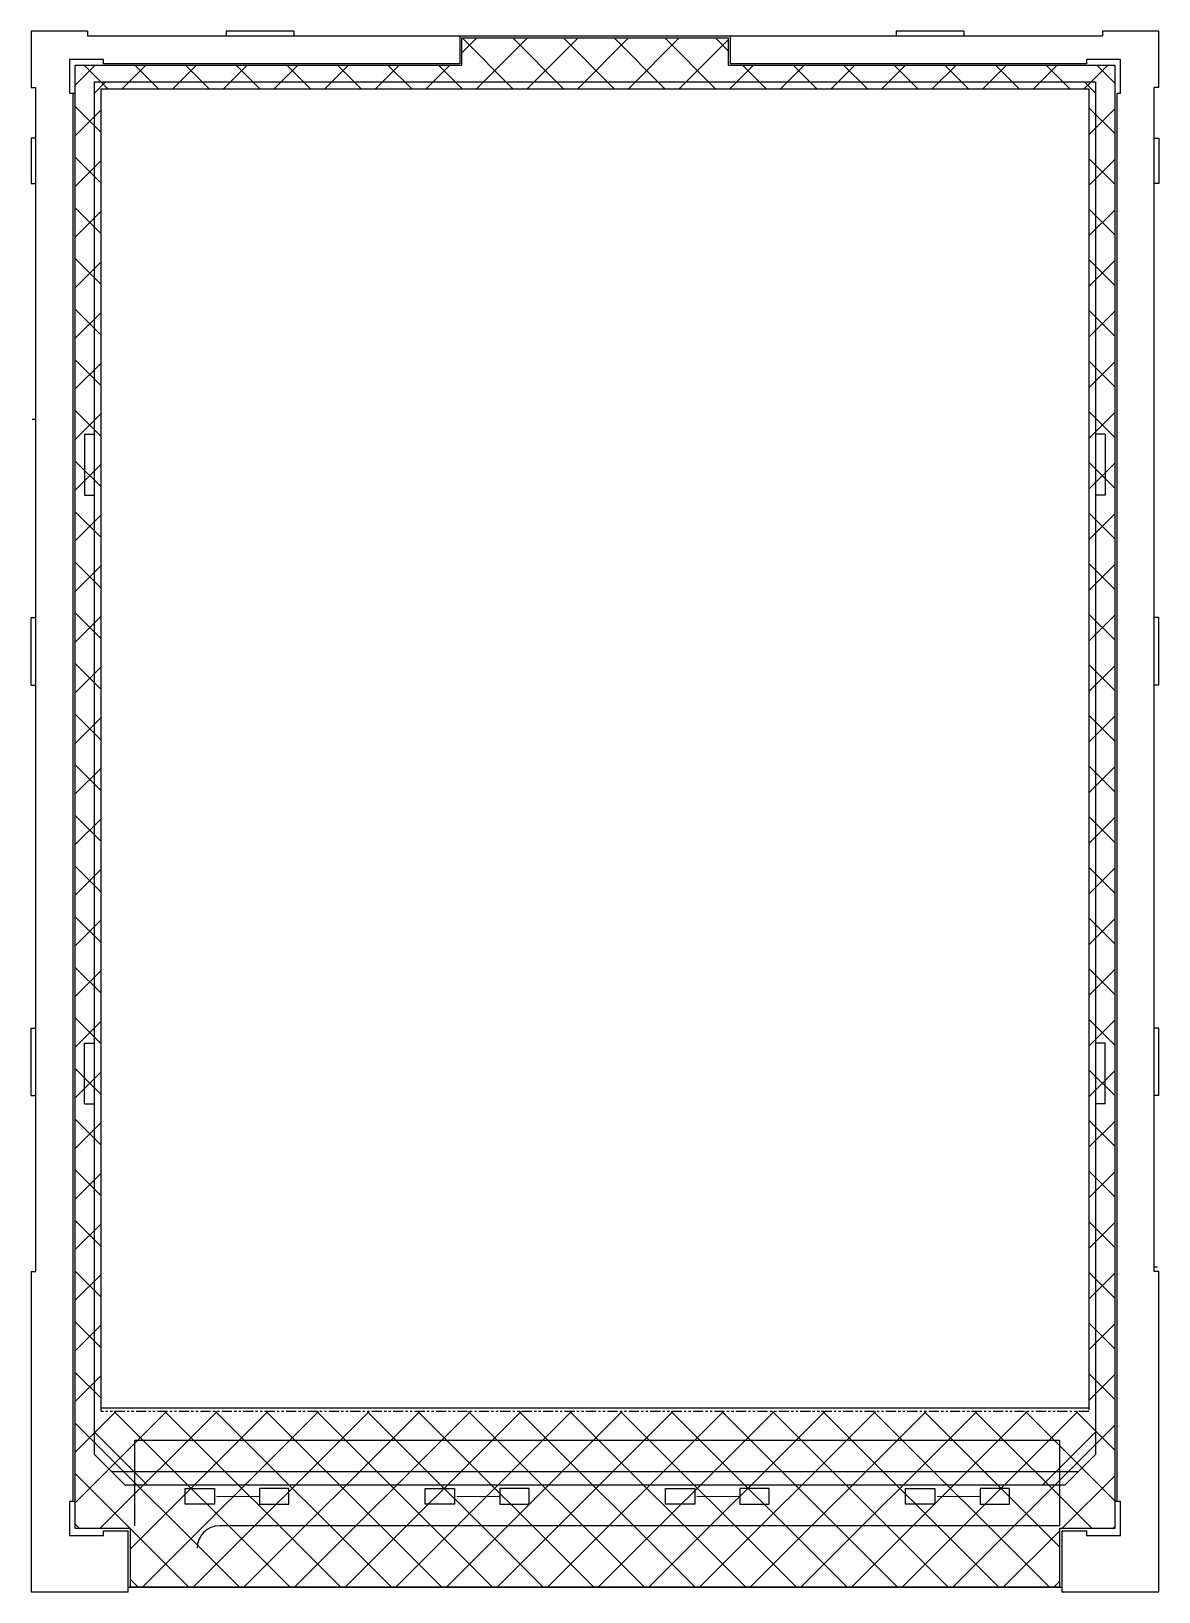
# Model space of a CAD drawing. Header units: millimetres. Extents: x 56 to 438, y -2748 to 280.
# Drawn here: x 387.5 to 437.5, y -2747.9 to -2678.7 of the extents above.
import ezdxf

# ---------------------------------------------------------------- set-up
doc = ezdxf.new("R2010")
doc.units = ezdxf.units.MM
doc.linetypes.add('CENTER2', pattern=[28.575, 19.05, -3.175, 3.175, -3.175])
doc.linetypes.add('PHANTOM', pattern=[0.8, 0.45, -0.05, 0.1, -0.05, 0.1, -0.05])
for name, color, linetype in [('dimension', 3, 'Continuous'), ('FPC', 32, 'Continuous'), ('Housing', 7, 'Continuous'), ('va', 5, 'PHANTOM'), ('标注', 3, 'Continuous'), ('铁框', 3, 'Continuous'), ('黑白胶', 5, 'Continuous')]:
    doc.layers.add(name, color=color, linetype=linetype)
doc.layers.add('中心線', color=1, linetype='CENTER2', lineweight=5)

# ---------------------------------------------------------------- blocks, each defined once
blk = doc.blocks.new('HC28005WA81A0')
at = {"color": 1}
for p, q in [((0, 1.365), (0, 62.22)), ((0, 62.22), (44.4, 62.22)), ((0.501, 62.22), (0, 61.719)), ((0.3, 3.42), (0.3, 61.92)), ((0.3, 61.92), (44.1, 61.92)), ((43.899, 62.22), (44.4, 61.719)), ((44.1, 61.92), (44.1, 3.42)), ((44.4, 62.22), (44.4, 1.365)), ((-0.43, 46.602), (0, 46.602)), ((-0.43, 46.602), (-0.43, 43.902)), ((44.83, 46.602), (44.4, 46.602)), ((44.83, 46.602), (44.83, 43.902)), ((-0.43, 43.902), (0, 43.902)), ((44.83, 43.902), (44.4, 43.902)), ((-0.43, 16.902), (-0.43, 19.602)), ((-0.43, 19.602), (0, 19.602)), ((44.83, 19.602), (44.4, 19.602)), ((44.83, 16.902), (44.83, 19.602)), ((-0.43, 16.902), (0, 16.902)), ((44.83, 16.902), (44.4, 16.902)), ((0.3, 3.42), (44.1, 3.42)), ((2.355, 0), (0, 2.355)), ((42.045, 0), (44.4, 2.355)), ((1.365, 0), (0, 1.365)), ((43.035, 0), (44.4, 1.365)), ((0.765, 0.6), (43.635, 0.6)), ((43.035, 0), (1.365, 0))]:
    blk.add_line(p, q, dxfattribs=at)
blk = doc.blocks.new('3asd1fd32as')
at = {"layer": 'FPC'}
for points in [[(1369.334, 64.966), (1369.334, 64.266), (1368.034, 64.266), (1368.034, 64.966), (1369.334, 64.966)], [(1372.634, 64.966), (1371.334, 64.966), (1371.334, 64.266), (1372.634, 64.266), (1372.634, 64.966)], [(1379.984, 64.966), (1379.984, 64.266), (1378.684, 64.266), (1378.684, 64.966), (1379.984, 64.966)], [(1383.284, 64.966), (1381.984, 64.966), (1381.984, 64.266), (1383.284, 64.266), (1383.284, 64.966)], [(1390.634, 64.966), (1390.634, 64.266), (1389.334, 64.266), (1389.334, 64.966), (1390.634, 64.966)], [(1393.934, 64.966), (1392.634, 64.966), (1392.634, 64.266), (1393.934, 64.266), (1393.934, 64.966)], [(1401.284, 64.966), (1401.284, 64.266), (1399.984, 64.266), (1399.984, 64.966), (1401.284, 64.966)], [(1404.584, 64.966), (1403.284, 64.966), (1403.284, 64.266), (1404.584, 64.266), (1404.584, 64.966)]]:
    blk.add_lwpolyline(points, dxfattribs=at)
at = {"layer": '中心線', "ltscale": 0.1}
for p, q in [((1371.334, 64.616), (1369.334, 64.616)), ((1381.984, 64.616), (1379.984, 64.616)), ((1392.634, 64.616), (1390.634, 64.616)), ((1403.284, 64.616), (1401.284, 64.616))]:
    blk.add_line(p, q, dxfattribs=at)

msp = doc.modelspace()

# ---------------------------------------------------------------- hatches: boundary and pattern name
at = {"layer": '黑白胶'}
h = msp.add_hatch(dxfattribs=at)
h.set_pattern_fill('ANSI37', color=256, scale=0.5, style=0)
h.set_pattern_definition([(45, (344.1049, -2832.0157), (-1.122532, 1.122532), []), (135, (344.1049, -2832.0157), (-1.122532, -1.122532), [])])
h.paths.add_polyline_path([(435.583, -2680.227), (418.433, -2680.227), (418.433, -2679.027), (409.533, -2679.027), (406.633, -2679.027), (406.633, -2680.227), (389.483, -2680.227), (389.483, -2745.127), (391.933, -2745.127), (391.933, -2747.727), (433.133, -2747.727), (433.133, -2745.127), (435.583, -2745.127)])
h.paths.add_polyline_path([(390.633, -2739.927), (390.633, -2681.277), (434.433, -2681.277), (434.433, -2739.927)], flags=16)

# ---------------------------------------------------------------- linework, layer by layer
for p, q in [((387.733, -2683.476), (387.533, -2683.476)), ((387.533, -2683.476), (387.533, -2685.476)), ((437.333, -2683.476), (437.533, -2683.476)), ((437.533, -2683.476), (437.533, -2685.476)), ((387.533, -2685.476), (387.733, -2685.476)), ((437.533, -2685.476), (437.333, -2685.476)), ((437.533, -2742.928), (437.533, -2733.727))]:
    msp.add_line(p, q)
at = {"color": 40, "ltscale": 100}
msp.add_line((392.134, -2741.197), (433.07, -2741.197), dxfattribs=at)
at = {"layer": 'FPC'}
for p, q in [((392.134, -2744.997), (392.134, -2741.197)), ((392.134, -2741.197), (433.134, -2741.197)), ((433.134, -2741.197), (433.134, -2744.997)), ((433.134, -2744.997), (395.892, -2744.997))]:
    msp.add_line(p, q, dxfattribs=at)
msp.add_arc((395.892, -2745.997), 1, 90, 180, dxfattribs=at)
at = {"layer": 'Housing'}
for p, q in [((387.533, -2678.727), (387.533, -2681.227)), ((390.033, -2678.727), (387.533, -2678.727)), ((390.033, -2678.727), (387.533, -2678.727)), ((387.533, -2678.727), (387.533, -2681.227)), ((390.033, -2678.727), (390.033, -2678.927)), ((399.183, -2678.727), (396.183, -2678.727)), ((396.183, -2678.727), (396.183, -2678.927)), ((399.183, -2678.727), (399.183, -2678.927)), ((428.883, -2678.727), (425.883, -2678.727)), ((425.883, -2678.727), (425.883, -2678.927)), ((428.883, -2678.727), (428.883, -2678.927)), ((437.533, -2678.727), (435.033, -2678.727)), ((435.033, -2678.727), (435.033, -2678.927)), ((437.533, -2681.227), (437.533, -2678.727)), ((390.033, -2678.927), (435.033, -2678.927)), ((406.533, -2678.927), (406.533, -2680.177)), ((418.533, -2678.927), (418.533, -2680.177)), ((390.733, -2679.977), (389.233, -2679.977)), ((389.233, -2679.977), (389.233, -2681.477)), ((390.733, -2680.177), (390.733, -2679.977)), ((435.833, -2679.977), (434.333, -2679.977)), ((434.333, -2679.977), (434.333, -2680.177)), ((435.833, -2681.477), (435.833, -2679.977)), ((406.533, -2680.177), (390.733, -2680.177)), ((434.333, -2680.177), (418.533, -2680.177)), ((387.533, -2681.227), (387.733, -2681.227)), ((387.733, -2733.727), (387.733, -2681.227)), ((389.233, -2681.477), (389.433, -2681.477)), ((389.383, -2681.477), (389.383, -2743.927)), ((435.683, -2681.477), (435.833, -2681.477)), ((435.683, -2743.927), (435.683, -2681.477)), ((437.533, -2681.227), (437.333, -2681.227)), ((437.333, -2733.727), (437.333, -2681.227)), ((387.533, -2707.727), (387.533, -2704.727)), ((387.533, -2704.727), (387.733, -2704.727)), ((437.533, -2704.727), (437.333, -2704.727)), ((437.533, -2707.727), (437.533, -2704.727)), ((387.533, -2707.727), (387.733, -2707.727)), ((437.533, -2707.727), (437.333, -2707.727)), ((387.533, -2725.927), (387.533, -2722.927)), ((387.533, -2722.927), (387.733, -2722.927)), ((437.533, -2722.927), (437.333, -2722.927)), ((437.533, -2725.927), (437.533, -2722.927)), ((387.533, -2725.927), (387.733, -2725.927)), ((437.533, -2725.927), (437.333, -2725.927)), ((387.533, -2733.727), (387.533, -2747.927)), ((437.533, -2747.927), (437.533, -2742.928)), ((389.233, -2743.927), (389.233, -2745.427)), ((389.433, -2743.927), (389.233, -2743.927)), ((435.833, -2743.927), (435.633, -2743.927)), ((435.833, -2745.427), (435.833, -2743.927)), ((389.233, -2745.427), (390.733, -2745.427)), ((390.733, -2745.427), (390.733, -2745.227)), ((390.733, -2745.227), (391.833, -2745.227)), ((391.833, -2747.927), (391.833, -2745.227)), ((433.233, -2745.227), (433.233, -2747.927)), ((433.233, -2745.227), (434.333, -2745.227)), ((434.333, -2745.227), (434.333, -2745.427)), ((434.333, -2745.427), (435.833, -2745.427)), ((387.533, -2747.927), (391.833, -2747.927)), ((391.833, -2747.727), (433.233, -2747.727)), ((433.233, -2747.927), (437.533, -2747.927))]:
    msp.add_line(p, q, dxfattribs=at)
at = {"layer": 'va', "color": 5}
msp.add_lwpolyline([(390.633, -2681.277), (434.433, -2681.277), (434.433, -2739.927), (390.633, -2739.927)], close=True, dxfattribs=at)
at = {"layer": '标注'}
for p, q in [((387.533, -2733.727), (387.733, -2733.727)), ((437.533, -2733.727), (437.333, -2733.727))]:
    msp.add_line(p, q, dxfattribs=at)
at = {"layer": '铁框'}
for points in [[(387.583, -2695.927), (387.733, -2695.927)], [(437.483, -2733.527), (437.333, -2733.527)]]:
    msp.add_lwpolyline(points, dxfattribs=at)
at = {"layer": '黑白胶'}
msp.add_lwpolyline([(409.533, -2679.027), (418.433, -2679.027), (418.433, -2680.227), (435.583, -2680.227), (435.583, -2745.127), (433.133, -2745.127), (433.133, -2747.727), (391.933, -2747.727), (391.933, -2745.127), (389.483, -2745.127), (389.483, -2680.227), (406.633, -2680.227), (406.633, -2679.027), (409.533, -2679.027)], close=True, dxfattribs=at)

# ---------------------------------------------------------------- block references
at = {"layer": 'dimension'}
msp.add_blockref('3asd1fd32as', (-973.677, -2808.312), dxfattribs=at)
at = {"layer": '标注'}
msp.add_blockref('HC28005WA81A0', (390.333, -2743.197), dxfattribs=at)

doc.saveas('drawing.dxf')
